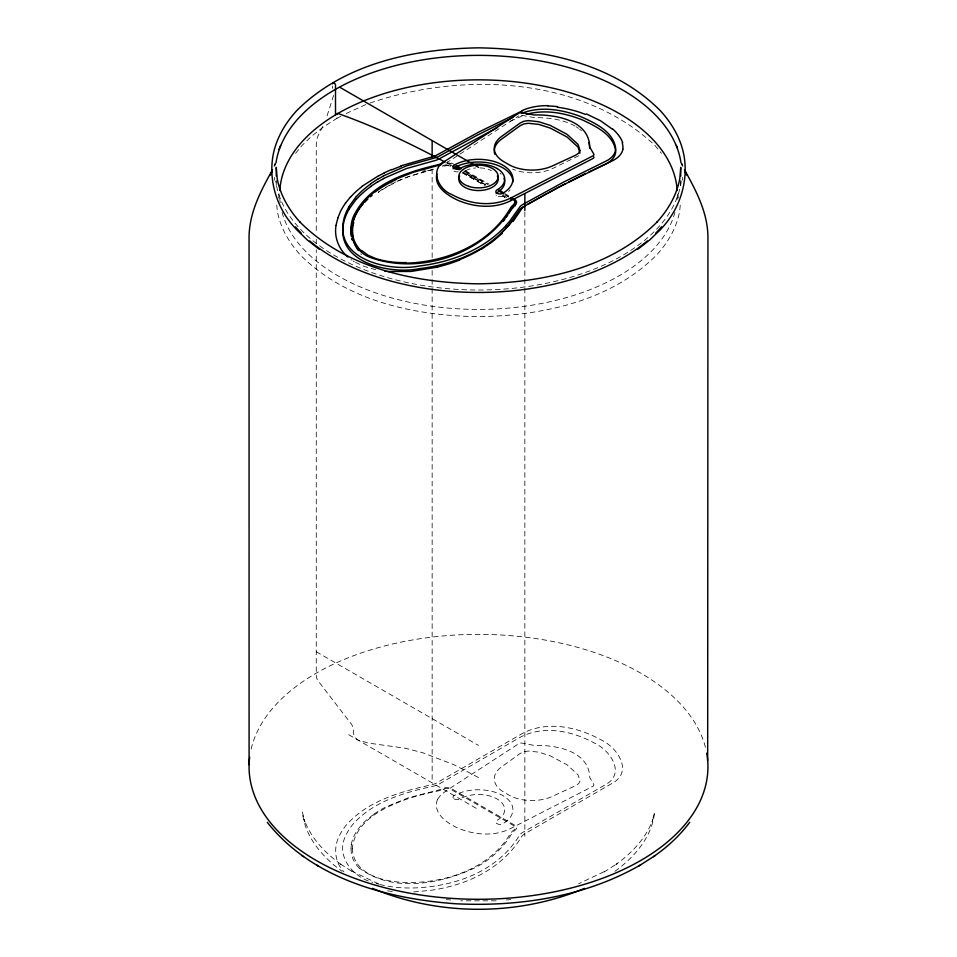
<?xml version="1.0" encoding="UTF-8"?>
<svg xmlns="http://www.w3.org/2000/svg" width="957" height="957" viewBox="0 0 957 957"><rect width="100%" height="100%" fill="white"/><g stroke="black" fill="none" stroke-linecap="round" stroke-linejoin="round"><path stroke-width="0.72" stroke-dasharray="4.79 3.59" d="M350.956 848.943L351.339 844.672M278.678 198.039L279.037 193.804M680.248 205.181L679.673 211.246C676.659 227.718 667.962 242.54 656.777 254.825L656.562 255.064C610.41 301.407 541.758 315.762 478.5 316.683C415.242 315.762 346.59 301.407 300.438 255.064L300.223 254.825C289.038 242.54 280.341 227.718 277.327 211.246L276.752 205.181M333.598 95.365L326.385 117.998M274.013 166.04L275.018 163.468M322.676 126.515L318.442 135.069A32.777 18.925 60 0 0 316.265 145.129L316.265 233.281M295.569 153.335L302.101 145.368L311.982 135.882L323.681 126.767L336.936 118.321L337.127 115.953M614.968 871.313C634.491 857.149 652.219 836.825 654.648 811.919L652.1 821.836L652.901 819.336C646.166 838.093 631.931 853.022 615.949 864.434L617.696 863.322L604.238 871.899L605.829 870.882L578.542 883.801M578.77 155.74L552.392 168.623A32.777 18.925 0 0 1 512.569 169.114M378.326 192.142L384.116 188.122M374.031 813.988L379.738 810.34A114.649 66.189 0 0 1 385.922 806.942L407.754 797.994L436.236 790.566A22.98 13.266 0 0 0 442.888 788.46A6.555 3.78 0 0 1 451.584 788.747L514.687 825.173A6.555 3.78 0 0 1 515.189 830.197A22.98 13.266 0 0 0 511.528 834.037C504.459 845.725 494.602 855.654 483.165 863.094A114.649 66.189 0 0 1 477.292 866.659C442.385 883.754 392.908 893.694 359.401 868.095M446.058 163.145L458.594 154.998M459.85 154.185L518.778 115.905M385.432 187.428L395.959 181.842M340.859 116.276L336.756 118.405L335.56 117.28M346.147 113.512L365.921 104.54M390.899 183.325L392.059 182.739M510.201 121.324L524.556 114.9M443.701 166.207L447.218 165.537L451.297 166.674M442.624 165.764L442.888 165.645A6.555 3.661 -1.6 0 1 450.914 165.453M397.909 180.909L409.895 176.112L426.403 171.016M397.263 181.304L408.902 176.507L435.531 168.779M370.048 103.009C461.968 71.763 581.246 76.046 655.126 145.62L661.431 153.335M422.515 171.279L425.231 170.525M427.54 170.717L435.148 168.887M506.349 899.951L510.715 899.58M413.687 891.972L431.834 890.177A111.945 64.633 0 0 0 451.178 886.134C479.337 878.693 506.169 862.365 521.409 836.968A15.563 8.984 0 0 1 525.094 833.595L610.602 784.214C634.754 772.502 617.432 747.094 600.147 739.402C576.939 726.71 546.997 720.561 522.534 733.373L437.014 782.742A15.563 8.984 0 0 1 431.164 784.872C400.54 791.642 367.368 800.865 346.003 825.413A111.945 64.633 0 0 0 339.005 836.574C333.299 847.986 334.938 862.604 343.934 871.851M496.145 900.824L460.855 900.824M446.285 899.58L450.651 899.951M447.23 162.81L451.405 163.982M392.334 891.469L385.276 890.548M375.706 269.707L364.174 266.429L354.748 262.003M379.785 884.459C397.538 888.921 416.151 888.79 434.167 886.146A106.347 61.404 0 0 0 452.541 882.306C479.29 875.236 504.782 859.733 519.256 835.605A14.786 8.541 0 0 1 522.761 832.387L603.999 785.482C626.943 774.357 610.482 750.228 594.07 742.919C572.023 730.849 543.564 725.011 520.333 737.177L439.096 784.082A14.786 8.541 0 0 1 433.533 786.104C404.44 792.54 372.931 801.308 352.631 824.623A106.347 61.404 0 0 0 345.979 835.234C335.01 855.63 352.87 877.425 372.704 882.342M376.125 883.443L378.565 884.124M378.458 883.801L351.171 870.882L352.762 871.899L339.304 863.322L341.051 864.434C325.069 853.022 310.834 838.093 304.099 819.336L304.9 821.836L302.352 811.919C304.781 836.825 322.509 857.149 342.032 871.313M575.109 126.097C562.848 119.29 548.505 117.591 534.688 117.639A3.278 1.89 0 0 1 533.575 117.544L522.271 115.366A3.278 1.89 0 0 0 519.149 115.701M451.513 165.561L446.417 162.798A5.24 2.931 -1.6 0 1 450.663 163.623M455.532 165.238L451.584 163.097A6.555 3.661 -1.6 0 0 447.338 162.104M478.5 777.527L453.929 764.715L422.539 752.669L405.098 748.207L368.313 743.063L357.978 740.06A6.555 3.78 60 0 1 353.348 732.033L353.348 729.641A6.555 3.78 60 0 0 351.171 723.851L318.442 681.336A6.555 3.78 60 0 1 316.265 675.534L316.265 249.717M463.798 170.848L486.144 183.553M462.458 172.87L485.163 185.658M465.389 170.669L489.051 184.175M464.456 171.195L487.891 184.569M467.363 174.437L463.415 172.248L487.077 185.694L463.044 171.949M462.494 172.774L482.196 183.935M466.43 172.296L482.196 181.268M469.468 175.562L478.5 180.729M316.265 651.741L478.5 745.407M348.707 734.701L478.5 809.634M502.652 196.041L505.081 197.489M504.829 193.529L508.765 195.91M502.856 195.013L506.791 197.393M502.915 196.137L504.877 197.321M505.188 194.785L508.454 196.771M505.87 195.24L508.825 197.034M354.305 261.74L352.989 260.914M576.246 126.838L578.518 128.31M351.721 260.065L350.908 259.479M579.523 129.111L581.521 130.738M360.693 253.904L361.507 254.634M681.982 163.468L682.987 166.04M677.963 193.804L678.322 198.039M680.738 180.478L680.738 186.316M524.855 212.035L524.855 286.717M524.855 288.213L524.855 836.406M432.145 168.958L432.145 258.581M432.145 270.532L432.145 278.009M432.145 279.492L432.145 286.968M432.145 288.464L432.145 782.874M332.486 86.058L332.486 88.391M316.265 239.262L316.265 243.748M276.262 180.478L276.262 186.316M359.186 868.155A64.597 37.299 0 0 1 351.159 848.943M351.207 844.66A97.602 56.355 0 0 1 374.247 814.096M465.616 170.621A19.666 11.352 0 0 1 475.701 167.965M479.9 167.87A19.666 11.352 0 0 1 491.384 170.621M458.176 171.781A4.091 2.369 0 0 1 454.061 171.112M510.081 189.773A34.416 19.87 0 0 1 508.598 191.52M502.832 195.922A4.091 2.369 0 0 1 497.616 196.197M496.408 195.455A4.091 2.369 0 0 1 496.037 194.977M500.104 173.289A26.222 15.145 0 0 1 501.133 174.222M251.129 749.08A229.441 132.461 0 0 1 478.5 634.359A229.441 132.461 0 0 1 705.871 749.08M681.205 181.064A203.219 117.328 0 0 1 478.5 290.019A203.219 117.328 0 0 1 275.795 181.064M450.663 166.303A5.24 2.931 -1.6 0 0 443.701 166.207L443.282 166.398A24.308 13.207 -2.5 0 1 442.457 166.733M378.171 192.453A114.146 72.038 -0.8 0 1 379.128 191.795M382.07 189.869A114.146 72.038 -0.8 0 1 393.758 183.385M682.64 177.38A204.2 117.89 0 0 1 682.473 180.179M274.527 180.179A204.2 117.89 0 0 1 274.36 177.38M274.815 166.159A204.2 117.89 0 0 1 275.221 163.36M681.779 163.36A204.2 117.89 0 0 1 682.185 166.159M677.317 194.63A198.817 114.792 0 0 1 676.814 202.824M674.948 212.322A198.817 114.792 0 0 1 478.5 309.422A198.817 114.792 0 0 1 282.052 212.322M280.186 202.824A198.817 114.792 0 0 1 279.683 194.63M352.284 848.297C353.336 875.799 386.712 882.557 408.735 882.521C447.278 882.701 489.553 868.286 510.296 833.786A24.296 14.032 0 0 1 514.16 829.731A5.24 3.027 0 0 0 513.753 825.712L450.663 789.286A5.24 3.027 0 0 0 443.701 789.047A24.308 14.032 0 0 1 436.679 791.283A174.15 100.545 0 0 0 409.823 798.138C386.114 806.141 355.382 819.993 352.284 848.297M437.505 799.418C432.086 813.151 447.433 823.475 458.224 828.2C474.792 835.138 494.578 836.741 510.942 828.367L592.766 786.379A3.278 1.89 0 0 0 593.699 784.369L589.931 777.838A3.278 1.89 0 0 1 589.763 777.204C588.818 750.743 555.73 744.869 534.688 745.407A3.278 1.89 0 0 1 533.575 745.3L522.271 743.134A3.278 1.89 0 0 0 518.778 743.673L446.058 790.901L440.734 795.04L437.505 799.418M275.568 163.36L274.444 165.944L275.568 163.36M580.002 780.972L578.77 783.508L575.839 785.553L552.392 796.38A32.777 18.925 0 0 1 508.741 794.992L503.884 792.181A32.777 18.925 0 0 1 501.456 766.976L520.213 753.434L523.766 751.747L528.156 751.042L538.695 752.142L550.419 755.91L567.011 764.751L578.088 774.883L580.002 780.972M682.676 165.932L681.432 163.36L682.556 165.944M454.168 798.939A4.091 2.369 0 0 0 459.958 798.939A26.222 15.145 0 0 1 497.042 798.939A26.222 15.145 0 0 1 497.042 820.34A4.091 2.369 0 0 0 497.042 823.69A4.091 2.369 0 0 0 502.832 823.69A34.416 19.87 0 0 0 502.832 795.59A34.416 19.87 0 0 0 454.168 795.59A4.091 2.369 0 0 0 454.168 798.939"/><path stroke-width="1.44" d="M707.678 760.456L707.941 238.795C708.288 213.662 696.361 191.149 684.53 169.808L686.492 175.011L684.805 171.124M352.26 232.491L352.738 226.976M352.26 229.812C352.475 214.165 363.086 200.707 375 191.603M336.039 225.362C334.089 236.439 338.3 248.102 346.458 255.722M352.942 225.876L353.755 222.658M436.847 173.923C433.82 186.962 448.103 195.766 458.224 200.432C474.792 207.382 494.578 208.973 510.942 200.611L592.766 158.623A3.278 1.89 0 0 0 593.699 156.613M337.941 217.646L340.525 211.401A112.759 71.213 -1.4 0 1 345.513 203.159M272.195 171.124L270.508 175.011L272.518 169.879C260.543 191.137 248.748 213.686 249.059 238.795L249.095 764.691M348.85 206.796L356.279 196.496M348.85 209.475L356.279 199.164M509.052 213.076L510.296 211.019A24.272 14.714 2.9 0 1 513.55 207.358M506.361 217.155L507.736 215.122M359.234 208.937C353.767 216.76 350.011 226.39 351.159 236.068M345.477 203.147L350.418 197.01M359.844 208.076L361.124 206.401M503.406 221.211L504.913 219.189M513.024 221.522L521.409 209.248A15.551 9.462 3.1 0 1 525.094 205.815L532.307 201.7M660.474 229.536C679.267 210.157 688.645 182.392 684.004 155.656L683.956 155.453C680.87 138.633 671.981 123.501 660.569 110.952L660.45 110.809C613.293 63.461 543.145 48.795 478.5 47.85C413.855 48.795 343.707 63.461 296.55 110.809L296.431 110.952C285.019 123.501 276.13 138.633 273.044 155.453L272.996 155.656C268.355 182.392 277.733 210.157 296.526 229.536M689.71 822.314C679.697 835.736 667.28 847.208 653.475 856.647M361.794 205.564L363.193 203.913M508.705 222.55L519.256 207.765A14.774 8.96 2.9 0 1 522.761 204.499L563.422 182.177L607.659 160.274A39.07 20.456 5.5 0 0 615.746 148.814C613.616 131.169 594.13 122.568 579.786 116.216C561.364 109.421 540.095 105.916 521.35 113.452M508.705 225.23L519.256 210.444A14.774 8.96 2.9 0 1 522.761 207.179L525.297 205.719M505.99 225.601C483.799 249.574 451.572 262.122 419.633 265.938C389.798 272.219 332.258 259.67 344.388 217.179A105.916 66.464 -1.6 0 1 348.946 206.82M505.99 228.28C483.799 252.241 451.572 264.79 419.633 268.618C389.798 274.898 332.258 262.338 344.388 219.859A105.916 66.464 -1.6 0 1 348.946 209.499M364.665 202.274L367.823 199.116M660.019 230.039L649.636 240.04L637.601 249.406M502.234 233.376L492.424 241.726L481.885 248.964M370.383 196.807L372.165 195.312M361.985 186.352L378.733 175.621M370.538 183.816L377.644 179.15M370.538 186.495L377.644 181.83M267.29 822.314C311.91 878.861 387.382 898.946 456.31 903.803C519.364 906.805 584.835 896.876 640.161 865.128M638.558 866.157L655.222 855.534M527.845 204.272L546.746 193.673M532.929 201.401L556.89 188.182M605.901 163.946L606.798 163.456M548.182 192.979L559.821 186.627M383.422 175.873L406.474 165.872L433.533 158.264A14.75 8.015 -2.5 0 0 439.084 156.194L477.208 135.212L512.737 117.448M383.422 178.54L406.474 168.552L433.533 160.943A14.75 8.015 -2.5 0 0 439.084 158.874L497.52 127.496M558.35 187.524L562.752 185.072M560.886 186.184L565.683 183.541M563.422 184.857L610.602 161.613M568.614 182.021L585.708 173.373M510.942 197.932L592.766 155.943A3.278 1.89 0 0 0 593.699 153.933L589.931 147.402A3.278 1.89 0 0 1 589.763 146.768C588.818 120.307 555.73 114.433 534.688 114.96A3.278 1.89 0 0 1 533.575 114.864L522.271 112.687A3.278 1.89 0 0 0 518.778 113.225L446.058 160.465C429.083 168.336 437.768 189.259 451.871 194.57C469.648 204.343 492.4 207.298 510.942 197.932L510.942 200.611M588.806 172.069L592.61 170.238M384.224 172.822L391.569 169.497M604.968 164.425L593.866 169.628M395.612 179.294L413.125 172.32L436.679 165.848A24.308 13.207 -2.5 0 0 441.679 164.365M522.534 110.761L479.828 131.54L437.014 154.962A15.527 8.398 -2.7 0 1 431.164 157.151L400.983 165.812M584.548 888.359C517.773 916.256 439.227 916.256 372.452 888.359M459.623 260.053L450.029 263.522M526.254 114.361C544.808 109.158 564.75 112.89 582.323 119.9C595.744 126.24 613.987 134.758 615.71 151.493A39.07 20.456 5.5 0 1 607.719 162.977M437.134 267.17L411.008 271.465L387.501 271.477M406.342 263.163C446.62 261.931 489.254 244.442 510.296 208.351A24.272 14.714 2.9 0 1 514.16 204.212M557.5 106.598L551.998 106.131A44.321 22.286 4.4 0 0 547.871 106.012M384.834 271.19L386.161 271.345M377.848 259.467L368.086 255.256L361.507 250.399M586.318 113.895L600.541 120.773L612.265 129.099M445.137 162.116C410.553 143.514 374.953 126.623 337.917 113.464A1.316 0.754 60 0 0 337.127 114.062L337.127 114.541M456.513 165.776L461.441 168.48M455.592 166.303L460.52 169.006M452.793 166.267L459.204 169.796M340.13 87.458L478.5 167.343M498.908 189.976L502.856 192.333M498.968 191.101L503.896 194.056M512.713 198.314L514.687 199.523A6.555 3.912 1.6 0 1 515.189 204.714A22.956 13.912 2.9 0 0 511.528 208.638C483.369 254.478 419.453 275.724 369.318 257.11C352.499 250.172 346.063 228.663 355.095 213.255C370.897 183.864 405.888 172.427 436.236 165.166A22.956 12.477 -2.5 0 0 442.278 163.24L442.888 162.977A6.555 3.661 -1.6 0 1 443.629 162.678M301.778 855.534L303.525 856.647M316.839 865.128L318.442 866.157M319.399 249.406L307.364 240.04L296.981 230.039M347.152 256.38L347.858 257.014M622.253 142.737L622.935 146.373A44.812 23.279 5.8 0 1 622.756 149.244M351.638 238.795L351.865 239.705M588.986 142.473L589.715 148.251M580.002 153.216L578.088 147.127L567.011 136.983L550.419 128.154L538.695 124.374L528.156 123.274L523.766 123.991L520.213 125.678L501.456 139.208A32.777 18.925 0 0 0 494.757 154.244M680.738 176.1L680.738 167.343L679.805 178.588C676.778 195.072 668.082 209.906 656.897 222.191L657.016 222.048C610.745 268.51 541.925 282.901 478.5 283.822C415.075 282.901 346.255 268.51 299.984 222.048L300.103 222.191C288.918 209.906 280.222 195.072 277.195 178.588L276.262 167.343L276.262 176.1M524.855 194.104L524.855 210.54M432.145 140.583L432.145 157.008M335.5 114.888L335.5 84.778C335.452 83.558 332.223 81.441 332.486 83.714M497.365 176.004A19.666 11.352 0 0 1 478.5 190.551A19.666 11.352 0 0 1 459.635 176.004M453.116 168.863A4.091 2.369 0 0 1 454.168 167.822A34.416 19.87 0 0 1 491.671 163.515A34.416 19.87 0 0 1 512.916 181.878M496.193 193.29A4.091 2.369 0 0 1 497.042 192.584A26.222 15.145 0 0 0 503.98 178.313M522.211 110.581A41.845 21.317 4.9 0 1 547.787 105.641M557.321 107.208A66.607 33.746 4.4 0 1 585.481 114.469M612.659 128.98A71.356 37.73 4 0 1 622.732 142.713M622.899 149.256A41.51 21.568 6 0 1 610.674 161.649M512.115 221.354A166.542 94.061 -7.3 0 1 501.241 233.089M481.503 248.748A118.919 69.478 -5.2 0 1 459.324 259.778M449.993 263.474A112.759 66.607 -4.9 0 1 437.11 267.123M336.122 225.362A105.007 66.105 -2.4 0 1 338.12 217.658M350.549 197.058A117.555 74.371 -1.2 0 1 362.153 186.436M378.864 175.729A139.913 89.814 -0.3 0 1 384.355 172.942M391.88 169.808A159.221 103.332 0.2 0 1 401.27 166.135M508.55 222.514A159.795 90.795 -6.6 0 1 505.834 225.565M356.447 196.544A112.28 70.627 -1.2 0 1 370.742 183.935M377.788 179.246A126.491 80.34 -0.5 0 1 383.554 175.98M706.709 753.135A229.441 132.461 0 0 1 482.053 899.269A229.441 132.461 0 0 1 249.669 757.226M275.987 162.929A203.219 117.328 0 0 1 478.5 55.374A203.219 117.328 0 0 1 681.013 162.929M279.803 190.539A198.817 114.792 0 0 1 478.5 79.85A198.817 114.792 0 0 1 677.197 190.539M514.364 203.171A5.24 3.122 1.6 0 1 514.89 206.162M358.42 250.483A63.844 40.098 -4.7 0 1 352.499 232.479M514.687 202.19A6.555 3.912 1.6 0 1 516.242 203.709M661.562 226.797A204.2 117.89 0 0 1 655.689 233.173M647.267 240.937A204.2 117.89 0 0 1 309.733 240.937M301.311 233.173A204.2 117.89 0 0 1 295.438 226.797M278.966 149.507A204.2 117.89 0 0 1 280.64 145.416M676.36 145.416A204.2 117.89 0 0 1 677.508 148.144M508.55 225.194A159.795 90.795 -6.6 0 1 505.834 228.245M356.447 199.223A112.28 70.627 -1.2 0 1 370.742 186.615M377.788 181.926A126.491 80.34 -0.5 0 1 383.554 178.648M513.753 200.049A5.24 3.122 1.6 0 1 514.16 204.212M406.366 262.577A62.648 38.316 -4.4 0 1 378.051 259.239M360.861 250.662A63.844 40.098 -4.7 0 1 352.499 229.8M375.371 191.807A114.146 72.038 -0.8 0 1 396.019 179.641M580.002 150.536L578.77 153.06L575.839 155.118L552.392 165.944A32.777 18.925 0 0 1 508.741 164.544L503.884 161.745A32.777 18.925 0 0 1 501.456 136.54L520.213 122.998L523.766 121.312L528.156 120.594L538.695 121.706L550.419 125.475L567.011 134.303L578.088 144.447L580.002 150.536M468.667 186.352A19.666 11.352 0 0 0 498.166 176.519A19.666 11.352 0 0 0 468.667 166.685A19.666 11.352 0 0 0 468.667 186.352M497.042 168.492A26.222 15.145 0 0 0 459.958 168.492A4.091 2.369 0 0 1 454.168 168.492A4.091 2.369 0 0 1 454.168 165.154A34.416 19.87 0 0 1 502.832 165.154A34.416 19.87 0 0 1 502.832 193.254A4.091 2.369 0 0 1 497.042 193.254A4.091 2.369 0 0 1 497.042 189.905A26.222 15.145 0 0 0 497.042 168.492"/></g></svg>
